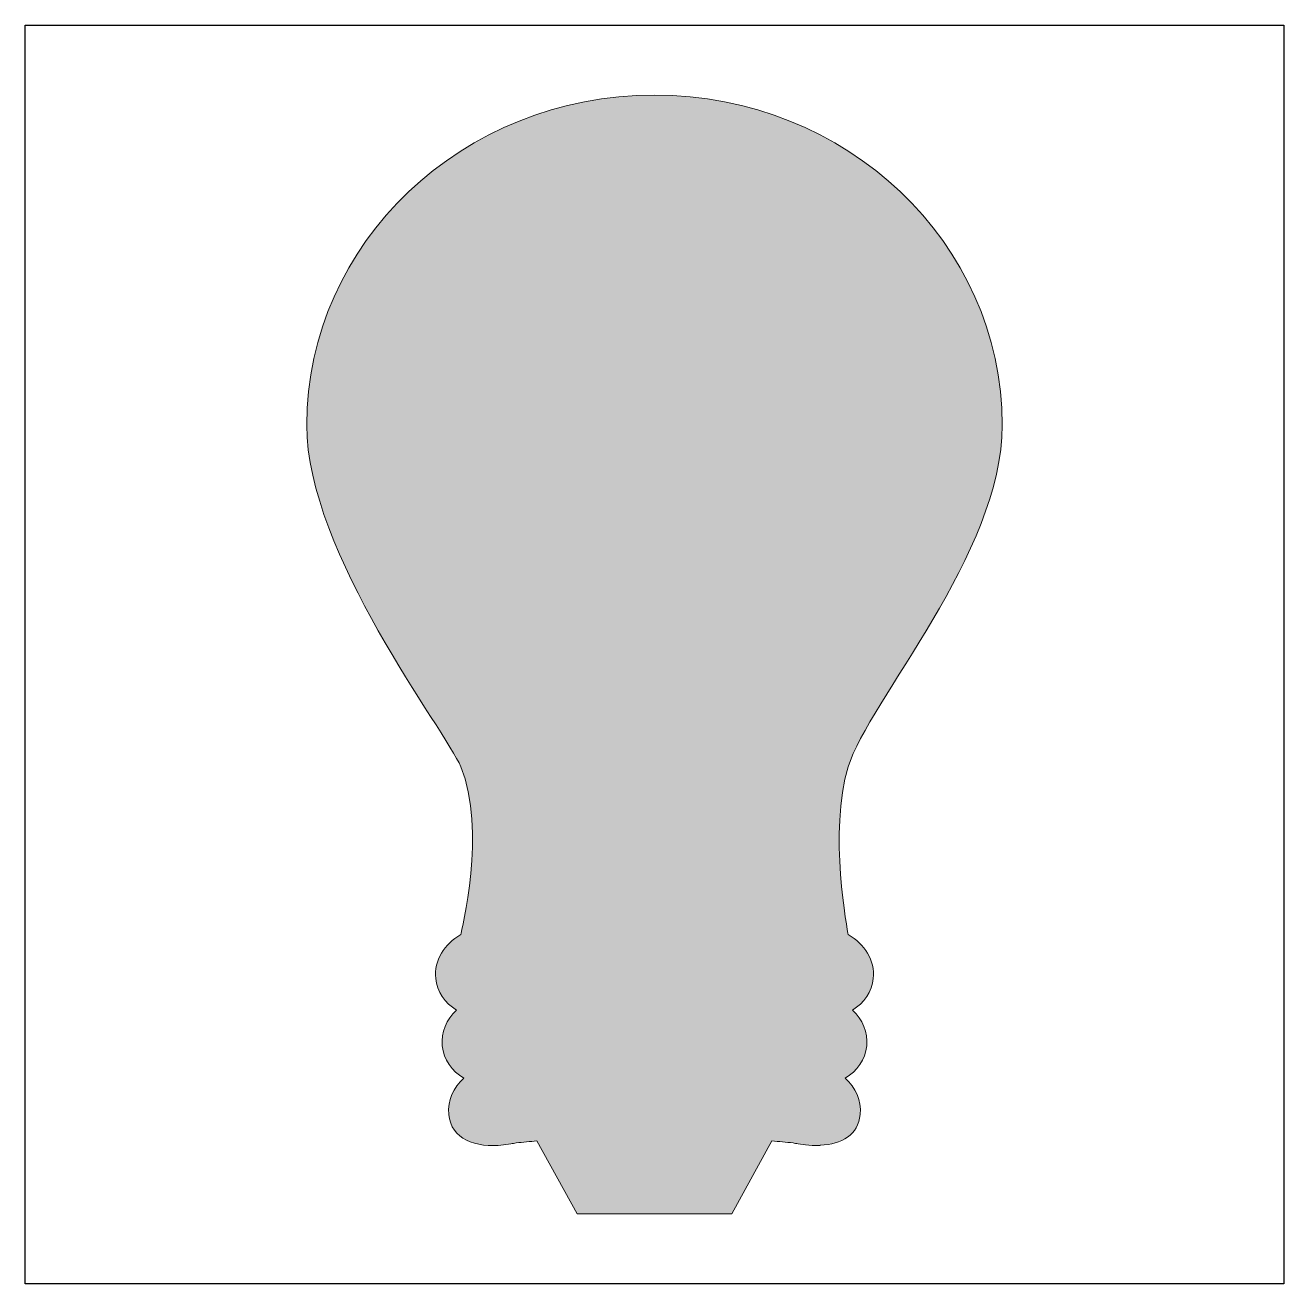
# Model space of a CAD drawing. Header units: inches. Extents: x 0 to 114, y 0 to 114.
import ezdxf

# ---------------------------------------------------------------- set-up
doc = ezdxf.new("R2010")
doc.units = ezdxf.units.IN
doc.header["$MEASUREMENT"] = 0
doc.layers.add('Image Background', color=7, linetype='Continuous')
doc.layers.add('Layer 1', color=7, linetype='Continuous')
picture_1 = doc.add_image_def('image1.png', size_in_pixel=(1350, 1350))

msp = doc.modelspace()

# ---------------------------------------------------------------- hatches: boundary and pattern name
at = {"layer": 'Layer 1', "true_color": 0x9196ea}
h = msp.add_hatch(color=161, dxfattribs=at)
h.dxf.hatch_style = 2
edge = h.paths.add_edge_path()
edge.add_spline(control_points=[(77.02, 27.74), (77.18, 29.37), (76.23, 30.88), (74.74, 31.72), (74.71, 31.87), (72.92, 41.08), (74.74, 46.96), (76.58, 52.89), (88.73, 66.31), (88.73, 77.98), (88.73, 94.53), (74.59, 107.95), (57.15, 107.95), (39.71, 107.95), (25.57, 94.53), (25.57, 77.98), (25.57, 66.31), (38.22, 50.19), (39.56, 46.96), (41.93, 41.26), (39.59, 31.85), (39.56, 31.72), (38.07, 30.88), (37.13, 29.36), (37.28, 27.74), (37.4, 26.52), (38.13, 25.5), (39.17, 24.86), (38.27, 24), (37.75, 22.84), (37.87, 21.61), (37.99, 20.36), (38.75, 19.32), (39.83, 18.69), (38.9, 17.82), (38.35, 16.64), (38.47, 15.38), (38.69, 13.12), (40.87, 12.32), (43.44, 12.62), (43.44, 12.62), (44.1, 12.72), (44.1, 12.72), (44.26, 12.74), (44.42, 12.77), (44.58, 12.8), (45.21, 12.86), (45.84, 12.93), (46.47, 12.98), (46.47, 12.98), (50.14, 6.35), (50.14, 6.35), (50.14, 6.35), (64.16, 6.35), (64.16, 6.35), (64.16, 6.35), (67.82, 12.98), (67.82, 12.98), (68.46, 12.93), (69.1, 12.86), (69.73, 12.8), (69.89, 12.77), (70.04, 12.74), (70.2, 12.72), (70.2, 12.72), (70.86, 12.62), (70.86, 12.62), (71.28, 12.57), (71.68, 12.56), (72.08, 12.57), (72.12, 12.57), (72.16, 12.57), (72.2, 12.56), (72.2, 12.57), (72.2, 12.57), (72.2, 12.58), (74.15, 12.68), (75.65, 13.53), (75.83, 15.38), (75.95, 16.64), (75.4, 17.82), (74.47, 18.69), (75.55, 19.32), (76.31, 20.36), (76.43, 21.61), (76.55, 22.84), (76.03, 24), (75.13, 24.86), (76.17, 25.5), (76.9, 26.52), (77.02, 27.74)], knot_values=[0, 0, 0, 0, 1, 1, 1, 2, 2, 2, 3, 3, 3, 4, 4, 4, 5, 5, 5, 6, 6, 6, 7, 7, 7, 8, 8, 8, 9, 9, 9, 10, 10, 10, 11, 11, 11, 12, 12, 12, 13, 13, 13, 14, 14, 14, 15, 15, 15, 16, 16, 16, 17, 17, 17, 18, 18, 18, 19, 19, 19, 20, 20, 20, 21, 21, 21, 22, 22, 22, 23, 23, 23, 24, 24, 24, 25, 25, 25, 26, 26, 26, 27, 27, 27, 28, 28, 28, 29, 29, 29, 30, 30, 30, 30], degree=3, periodic=1)

# ---------------------------------------------------------------- linework, layer by layer
at = {"layer": 'Layer 1', "lineweight": 0}
msp.add_open_spline([(77.02, 27.74), (77.18, 29.37), (76.23, 30.88), (74.74, 31.72), (74.71, 31.87), (72.92, 41.08), (74.74, 46.96), (76.58, 52.89), (88.73, 66.31), (88.73, 77.98), (88.73, 94.53), (74.59, 107.95), (57.15, 107.95), (39.71, 107.95), (25.57, 94.53), (25.57, 77.98), (25.57, 66.31), (38.22, 50.19), (39.56, 46.96), (41.93, 41.26), (39.59, 31.85), (39.56, 31.72), (38.07, 30.88), (37.13, 29.36), (37.28, 27.74), (37.4, 26.52), (38.13, 25.5), (39.17, 24.86), (38.27, 24), (37.75, 22.84), (37.87, 21.61), (37.99, 20.36), (38.75, 19.32), (39.83, 18.69), (38.9, 17.82), (38.35, 16.64), (38.47, 15.38), (38.69, 13.12), (40.87, 12.32), (43.44, 12.62), (43.44, 12.62), (44.1, 12.72), (44.1, 12.72), (44.26, 12.74), (44.42, 12.77), (44.58, 12.8), (45.21, 12.86), (45.84, 12.93), (46.47, 12.98), (46.47, 12.98), (50.14, 6.35), (50.14, 6.35), (50.14, 6.35), (64.16, 6.35), (64.16, 6.35), (64.16, 6.35), (67.82, 12.98), (67.82, 12.98), (68.46, 12.93), (69.1, 12.86), (69.73, 12.8), (69.89, 12.77), (70.04, 12.74), (70.2, 12.72), (70.2, 12.72), (70.86, 12.62), (70.86, 12.62), (71.28, 12.57), (71.68, 12.56), (72.08, 12.57), (72.12, 12.57), (72.16, 12.57), (72.2, 12.56), (72.2, 12.57), (72.2, 12.57), (72.2, 12.58), (74.15, 12.68), (75.65, 13.53), (75.83, 15.38), (75.95, 16.64), (75.4, 17.82), (74.47, 18.69), (75.55, 19.32), (76.31, 20.36), (76.43, 21.61), (76.55, 22.84), (76.03, 24), (75.13, 24.86), (76.17, 25.5), (76.9, 26.52), (77.02, 27.74)], degree=3, knots=[0, 0, 0, 0, 1, 1, 1, 2, 2, 2, 3, 3, 3, 4, 4, 4, 5, 5, 5, 6, 6, 6, 7, 7, 7, 8, 8, 8, 9, 9, 9, 10, 10, 10, 11, 11, 11, 12, 12, 12, 13, 13, 13, 14, 14, 14, 15, 15, 15, 16, 16, 16, 17, 17, 17, 18, 18, 18, 19, 19, 19, 20, 20, 20, 21, 21, 21, 22, 22, 22, 23, 23, 23, 24, 24, 24, 25, 25, 25, 26, 26, 26, 27, 27, 27, 28, 28, 28, 29, 29, 29, 30, 30, 30, 30], dxfattribs=at)

# ---------------------------------------------------------------- pictures from other files: only their frames are drawn
at = {"layer": 'Image Background'}
image = msp.add_image(picture_1, insert=(0, 0), size_in_units=(114.3, 114.3), dxfattribs=at)

doc.saveas('drawing.dxf')
